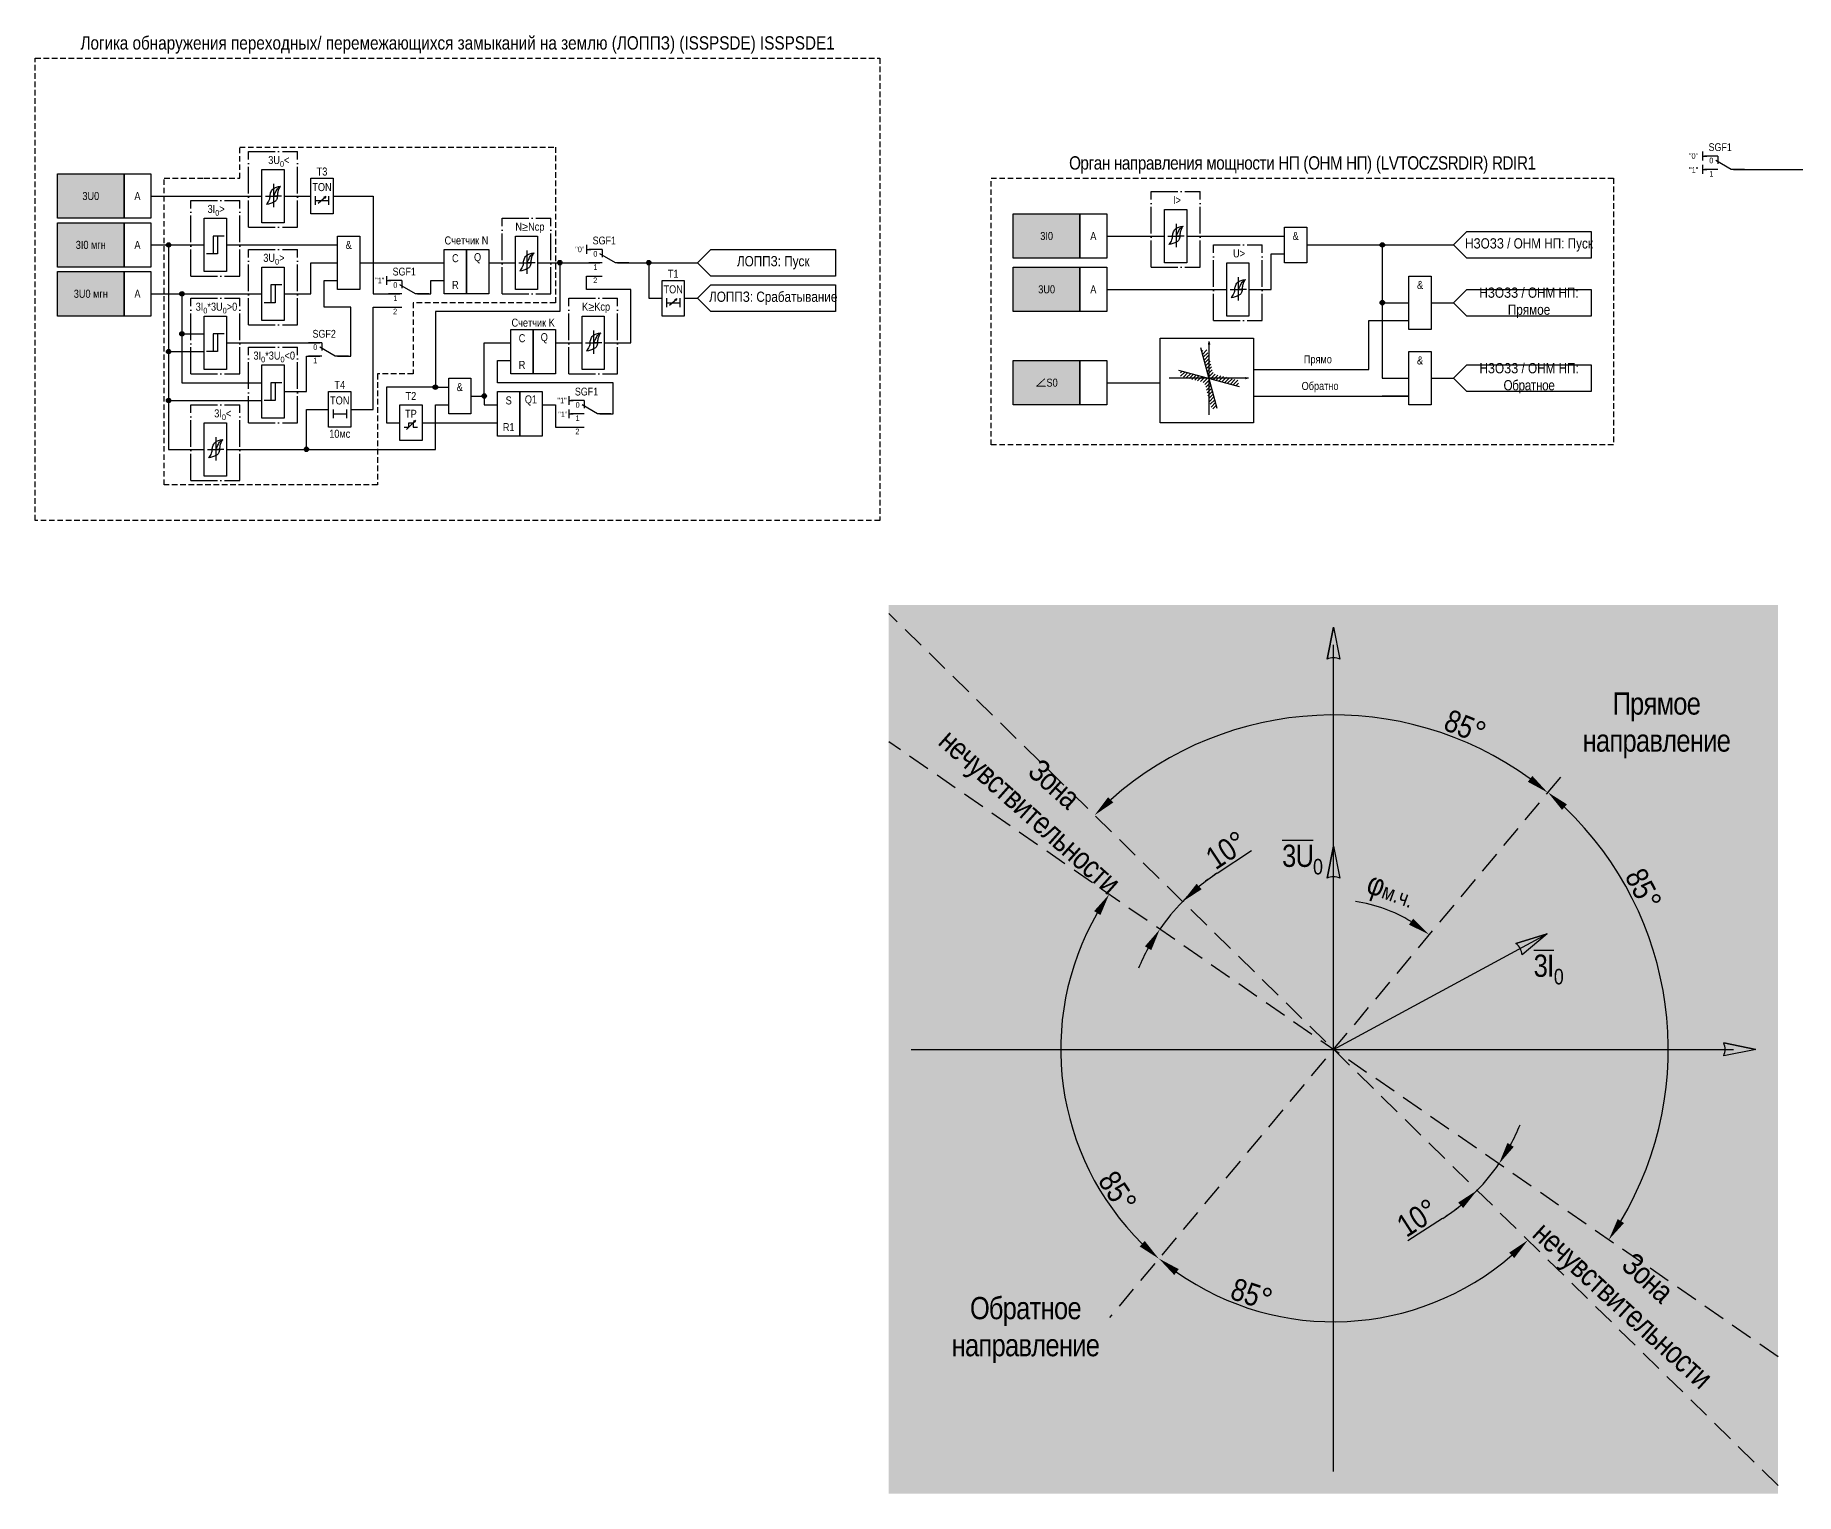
# Model space of a CAD drawing. Header units: millimetres. Extents: x -57 to 1465, y 0 to 506.
# Drawn here: x 801 to 1197, y 160 to 488.2 of the extents above; entities that cross this region are included whole.
import ezdxf
from ezdxf.enums import TextEntityAlignment as Align

# ---------------------------------------------------------------- set-up
doc = ezdxf.new("R2010")
doc.units = ezdxf.units.MM
doc.linetypes.add('ACAD_ISO04W100', pattern=[30, 24, -3, 0, -3])
doc.linetypes.add('штриховая2', pattern=[0.375, 0.25, -0.125])
doc.layers.add('TEXT', color=7, linetype='Continuous', lineweight=25)
doc.layers.add('Основная', color=7, linetype='Continuous')
doc.styles.add('1.8_Gost_RD', font='ARIALN.TTF', dxfattribs={"height": 1.8})
doc.styles.add('2.5_Gost_RD', font='ARIALN.TTF', dxfattribs={"height": 2.5})
doc.styles.add('3.5_Gost_RD', font='ARIALN.TTF', dxfattribs={"height": 3.5})
doc.styles.add('5.0_Gost_RD', font='ARIALN.TTF', dxfattribs={"height": 5})
doc.styles.add('Вывод', font='ARIALN.TTF', dxfattribs={"height": 2.5})
doc.styles.add('Компонент', font='ARIALN.TTF', dxfattribs={"height": 3.5})
doc.dimstyles.new('Gost_RD_1-1000', dxfattribs={"dimtxt": 2.5, "dimasz": 2.5, "dimexe": 1.25, "dimexo": 0, "dimtad": 1, "dimdec": 0, "dimlfac": 1000, "dimtxsty": '2.5_Gost_RD', "dimblk": 'OBLIQUE', "dimcen": 2.5, "dimadec": 0, "dimazin": 0, "dimtfac": 1, "dimtdec": 0, "dimtmove": 0, "dimatfit": 3, "dimfxl": 1, "dimarcsym": 0})

# ---------------------------------------------------------------- blocks, each defined once
blk = doc.blocks.new('*U94')
at = {"layer": 'Основная', "linetype": 'ACAD_ISO04W100', "ltscale": 0.25}
for p, q in [((0, 0), (11, 0)), ((0, -17), (0, 0)), ((11, -17), (11, 0)), ((0, -17), (11, -17))]:
    blk.add_line(p, q, dxfattribs=at)
at = {"layer": 'Основная', "style": 'Компонент'}
blk.add_attdef('ОУ', text='', height=3.5, dxfattribs=at).set_placement((11, 0), align=Align.MIDDLE_CENTER)
blk = doc.blocks.new('Точка')
at = {"ltscale": 100}
h = blk.add_hatch(color=256, dxfattribs=at)
h.dxf.hatch_style = 1
edge = h.paths.add_edge_path()
edge.add_arc((0, 0), 0.5, 0, 360)
blk.add_circle((0, 0), 0.5, dxfattribs=at)
blk = doc.blocks.new('*U81')
at = {"layer": 'Основная', "color": 0}
blk.add_line((0, 0), (7, 4), dxfattribs=at)
at = {"layer": 'Основная', "ltscale": 0.35}
blk.add_line((6, 6), (6, 2.5), dxfattribs=at)
blk = doc.blocks.new('*U92')
at = {"layer": 'Основная', "color": 0}
for p, q in [((-3, 6), (-9, 6)), ((-3, 0), (-9, 0)), ((9, 0), (3, 0))]:
    blk.add_line(p, q, dxfattribs=at)
at = {"layer": 'Основная', "ltscale": 0.25, "xscale": -1}
blk.add_blockref('*U81', (3, 0), dxfattribs=at)
at = {"layer": 'Основная'}
for tag, height, style, p in [('ОУ', 3.5, 'Компонент', (-2, 10)), ('В1', 2.5, 'Вывод', (-13, 6)), ('В2', 2.5, 'Вывод', (-6, 4)), ('В3', 2.5, 'Вывод', (-6, -2))]:
    blk.add_attdef(tag, text='', height=height, dxfattribs=dict(at, style=style)).set_placement(p, align=Align.MIDDLE_CENTER)
blk = doc.blocks.new('*U83')
at = {"layer": 'Основная', "color": 0}
for p, q in [((-3, 6), (-9, 6)), ((-3, 0), (-9, 0)), ((9, 0), (3, 0))]:
    blk.add_line(p, q, dxfattribs=at)
at = {"layer": 'Основная', "ltscale": 0.25, "xscale": -1}
blk.add_blockref('*U81', (3, 0), dxfattribs=at)
at = {"layer": 'Основная'}
for tag, height, style, p in [('ОУ', 3.5, 'Компонент', (-2, 10)), ('В1', 2.5, 'Вывод', (-14, 6)), ('В2', 2.5, 'Вывод', (-6, 4)), ('В3', 2.5, 'Вывод', (-6, -2))]:
    blk.add_attdef(tag, text='', height=height, dxfattribs=dict(at, style=style)).set_placement(p, align=Align.MIDDLE_CENTER)
blk = doc.blocks.new('*D104')
at = {"color": 0, "lineweight": -2, "ltscale": 100, "transparency": 16777216}
blk.add_arc((1093, 260), 75.24, 53.9767, 131.7416, dxfattribs=at)
at = {"color": 0, "ltscale": 100, "transparency": 16777216}
for points in [[(1137.76, 321.51), (1136.74, 320.2), (1141.19, 317.78)], [(1043.48, 315.54), (1042.33, 316.75), (1039.29, 312.69)]]:
    blk.add_solid(points, dxfattribs=at)
at = {"layer": 'Defpoints', "color": 0, "ltscale": 100, "transparency": 16777216}
for p in [(993, 358.1), (1070.89, 331.92), (1144.07, 321.23), (1042.66, 199.65), (1193, 161.9)]:
    blk.add_point(p, dxfattribs=at)
at = {"color": 0, "ltscale": 100, "transparency": 16777216, "insert": (1122.65, 332.6), "char_height": 5, "attachment_point": 5, "rotation": 337.7838, "style": '5.0_Gost_RD'}
blk.add_mtext('85°', dxfattribs=at)
blk = doc.blocks.new('*D105')
at = {"color": 0, "lineweight": -2, "ltscale": 100, "transparency": 16777216}
blk.add_arc((1093, 260), 75.31, 329.1335, 46.3642, dxfattribs=at)
at = {"color": 0, "ltscale": 100, "transparency": 16777216}
for points in [[(1144.42, 313.89), (1145.53, 315.13), (1141.24, 317.84)], [(1158.35, 220.91), (1156.95, 221.81), (1154.94, 217.16)]]:
    blk.add_solid(points, dxfattribs=at)
at = {"layer": 'Defpoints', "color": 0, "ltscale": 100, "transparency": 16777216}
for p in [(993, 329.17), (1144.07, 321.23), (1167.85, 251.62), (1042.66, 199.65), (1193, 190.83)]:
    blk.add_point(p, dxfattribs=at)
at = {"color": 0, "ltscale": 100, "transparency": 16777216, "insert": (1162.73, 296.04), "char_height": 5, "attachment_point": 5, "rotation": 297.3291, "style": '5.0_Gost_RD'}
blk.add_mtext('85°', dxfattribs=at)
blk = doc.blocks.new('*D106')
at = {"color": 0, "lineweight": -2, "ltscale": 100, "transparency": 16777216}
blk.add_line((1117.57, 221.97), (1109.73, 216.9), dxfattribs=at)
for start, end in [(331.6594, 337.9898), (315.5498, 325.329), (302.8695, 315.5498), (302.889, 309.2194)]:
    blk.add_arc((1093, 260), 45.28, start, end, dxfattribs=at)
at = {"color": 0, "ltscale": 100, "transparency": 16777216}
for points in [[(1133.56, 238.07), (1132.14, 238.94), (1130.24, 234.24)], [(1121.07, 225.54), (1122.19, 224.31), (1125.32, 228.29)]]:
    blk.add_solid(points, dxfattribs=at)
at = {"layer": 'Defpoints', "color": 0, "ltscale": 100, "transparency": 16777216}
for p in [(993, 358.1), (993, 329.17), (1128.71, 232.17), (1193, 190.83), (1193, 161.9)]:
    blk.add_point(p, dxfattribs=at)
at = {"color": 0, "ltscale": 100, "transparency": 16777216, "insert": (1111.93, 222.11), "char_height": 5, "attachment_point": 5, "rotation": 32.8695, "style": '5.0_Gost_RD'}
blk.add_mtext('10°', dxfattribs=at)
blk = doc.blocks.new('*D107')
at = {"color": 0, "lineweight": -2, "ltscale": 100, "transparency": 16777216}
blk.add_line((1066.82, 299.62), (1074.61, 304.76), dxfattribs=at)
for start, end in [(123.4617, 135.5498), (123.4785, 129.5141), (135.5498, 145.329), (151.3646, 157.4003)]:
    blk.add_arc((1093, 260), 47.49, start, end, dxfattribs=at)
at = {"color": 0, "ltscale": 100, "transparency": 16777216}
for points in [[(1063.35, 296.02), (1062.22, 297.25), (1059.1, 293.25)], [(1050.61, 283.19), (1052.03, 282.32), (1053.95, 287.01)]]:
    blk.add_solid(points, dxfattribs=at)
at = {"layer": 'Defpoints', "color": 0, "ltscale": 100, "transparency": 16777216}
for p in [(993, 358.1), (993, 329.17), (1055.54, 289.19), (1193, 190.83), (1193, 161.9)]:
    blk.add_point(p, dxfattribs=at)
at = {"color": 0, "ltscale": 100, "transparency": 16777216, "insert": (1068.96, 304.84), "char_height": 5, "attachment_point": 5, "rotation": 33.4617, "style": '5.0_Gost_RD'}
blk.add_mtext('10°', dxfattribs=at)
blk = doc.blocks.new('*D108')
at = {"color": 0, "lineweight": -2, "ltscale": 100, "transparency": 16777216}
blk.add_arc((1093, 260), 61.33, 150.0013, 225.4963, dxfattribs=at)
at = {"color": 0, "ltscale": 100, "transparency": 16777216}
for points in [[(1039.18, 291.11), (1040.59, 290.22), (1042.56, 294.89)], [(1050.57, 216.88), (1049.45, 215.64), (1053.72, 212.9)]]:
    blk.add_solid(points, dxfattribs=at)
at = {"layer": 'Defpoints', "color": 0, "ltscale": 100, "transparency": 16777216}
for p in [(993, 329.17), (1144.07, 321.23), (1032.05, 266.83), (1042.66, 199.65), (1193, 190.83)]:
    blk.add_point(p, dxfattribs=at)
at = {"color": 0, "ltscale": 100, "transparency": 16777216, "insert": (1044.46, 227.97), "char_height": 5, "attachment_point": 5, "rotation": 303.4223, "style": '5.0_Gost_RD'}
blk.add_mtext('85°', dxfattribs=at)
blk = doc.blocks.new('*D109')
at = {"color": 0, "lineweight": -2, "ltscale": 100, "transparency": 16777216}
blk.add_arc((1093, 260), 61.29, 234.8439, 310.8745, dxfattribs=at)
at = {"color": 0, "ltscale": 100, "transparency": 16777216}
for points in [[(1132.54, 214.26), (1133.68, 213.05), (1136.75, 217.08)], [(1057.2, 209.23), (1058.21, 210.55), (1053.74, 212.93)]]:
    blk.add_solid(points, dxfattribs=at)
at = {"layer": 'Defpoints', "color": 0, "ltscale": 100, "transparency": 16777216}
for p in [(993, 358.1), (1144.07, 321.23), (1042.66, 199.65), (1111.01, 201.41), (1193, 161.9)]:
    blk.add_point(p, dxfattribs=at)
at = {"color": 0, "ltscale": 100, "transparency": 16777216, "insert": (1074.62, 204.87), "char_height": 5, "attachment_point": 5, "rotation": 341.5612, "style": '5.0_Gost_RD'}
blk.add_mtext('85°', dxfattribs=at)
blk = doc.blocks.new('*D110')
at = {"color": 0, "lineweight": -2, "ltscale": 100, "transparency": 16777216}
blk.add_arc((1093, 260), 33.64, 58.6932, 81.4754, dxfattribs=at)
at = {"color": 0, "ltscale": 100, "transparency": 16777216}
for points in [[(1097.92, 292.43), (1098.05, 294.1), (1093, 293.64)], [(1110.96, 289.42), (1109.99, 288.06), (1114.55, 285.83)]]:
    blk.add_solid(points, dxfattribs=at)
at = {"layer": 'Defpoints', "color": 0, "ltscale": 100, "transparency": 16777216}
for p in [(1144.07, 321.23), (1093, 305.71), (1108.04, 290.09), (1093, 260), (1042.66, 199.65)]:
    blk.add_point(p, dxfattribs=at)
at = {"color": 0, "ltscale": 100, "transparency": 16777216, "insert": (1105.76, 295.22), "char_height": 5, "attachment_point": 5, "rotation": 340.0843, "style": '5.0_Gost_RD'}
blk.add_mtext('φ{\\H0.7x;\\S^ м.ч.;}', dxfattribs=at)

msp = doc.modelspace()

# ---------------------------------------------------------------- hatches: boundary and pattern name
at = {"ltscale": 100, "true_color": 0xef8637}
h = msp.add_hatch(color=30, dxfattribs=at)
h.dxf.hatch_style = 1
h.paths.add_polyline_path([(806, 457), (821, 457), (821, 447), (806, 447)])
h = msp.add_hatch(color=30, dxfattribs=at)
h.dxf.hatch_style = 1
h.paths.add_polyline_path([(1021, 448), (1036, 448), (1036, 438), (1021, 438)])
h = msp.add_hatch(color=30, dxfattribs=at)
h.dxf.hatch_style = 1
h.paths.add_polyline_path([(806, 446), (821, 446), (821, 436), (806, 436)])
h = msp.add_hatch(color=30, dxfattribs=at)
h.dxf.hatch_style = 1
h.paths.add_polyline_path([(1021, 436), (1036, 436), (1036, 426), (1021, 426)])
h = msp.add_hatch(color=30, dxfattribs=at)
h.dxf.hatch_style = 1
h.paths.add_polyline_path([(806, 435), (821, 435), (821, 425), (806, 425)])
at = {"ltscale": 100}
h = msp.add_hatch(dxfattribs=at)
h.set_pattern_fill('ANSI31', color=256, scale=0.18)
h.set_pattern_definition([(45, (-69, 227), (-0.40411153, 0.40411153), [])])
edge = h.paths.add_edge_path()
edge.add_line((1071.7049, 410.4714), (1066, 412))
edge.add_line((1066, 412), (1064.5637, 417.3604))
edge.add_arc((1065.0699, 410.7392), 6.6405, 94.371739, 105)
edge.add_line((1063.3512, 417.1534), (1065, 411))
edge.add_line((1065, 411), (1071.5406, 409.2474))
edge.add_arc((1065.0699, 410.7392), 6.6405, 347.017688, 357.688134)
edge = h.paths.add_edge_path()
edge.add_line((1058.471, 411.4815), (1064, 410))
edge.add_line((1064, 410), (1065.5761, 404.1181))
edge.add_arc((1065.0699, 410.7392), 6.6405, 274.371739, 285)
edge.add_line((1066.7886, 404.325), (1065, 411))
edge.add_line((1065, 411), (1058.7201, 412.6827))
edge.add_arc((1065.0699, 410.7392), 6.6405, 162.982312, 173.582199)
h = msp.add_hatch(color=256, dxfattribs=at)
h.dxf.hatch_style = 1
h.paths.add_polyline_path([(1065, 419.2509), (1064.8811, 418.5589, -0.30517304), (1065.0027, 418.6415)])
h.paths.add_polyline_path([(1065, 419.2509), (1065.0027, 418.6415, -0.30517304), (1065.1249, 418.56)])
at = {"ltscale": 100, "true_color": 0xef8637}
h = msp.add_hatch(color=30, dxfattribs=at)
h.dxf.hatch_style = 1
h.paths.add_polyline_path([(1021, 415), (1036, 415), (1036, 405), (1021, 405)])
at = {"ltscale": 100}
h = msp.add_hatch(color=256, dxfattribs=at)
h.dxf.hatch_style = 1
h.paths.add_polyline_path([(1073.9352, 411), (1073.2433, 411.1194, -0.30517304), (1073.3258, 410.9978)])
h.paths.add_polyline_path([(1073.9352, 411), (1073.3258, 410.9978, -0.30517304), (1073.2442, 410.8756)])
at = {"ltscale": 100, "true_color": 0xef8637, "transparency": 33554508}
h = msp.add_hatch(color=30, dxfattribs=at)
h.dxf.hatch_style = 1
h.paths.add_polyline_path([(1193, 360), (993, 360), (993, 358.0992), (1093, 260), (1193, 190.8316)])
at = {"ltscale": 100, "true_color": 0x908f8f, "transparency": 33554508}
h = msp.add_hatch(color=252, dxfattribs=at)
h.dxf.hatch_style = 1
h.paths.add_polyline_path([(993, 358.0992), (993, 329.1684), (1093, 260)])
h.paths.add_polyline_path([(1093, 260), (1193, 161.9008), (1193, 190.8316)])
at = {"ltscale": 100, "transparency": 33554687}
h = msp.add_hatch(color=256, dxfattribs=at)
h.dxf.hatch_style = 1
h.paths.add_polyline_path([(1093, 355), (1091.5578, 347.7889, -0.21922359), (1094.4422, 347.7889)])
at = {"ltscale": 100, "true_color": 0x15498c, "transparency": 33554508}
h = msp.add_hatch(color=154, dxfattribs=at)
h.dxf.hatch_style = 1
h.paths.add_polyline_path([(1093, 260), (993, 329.1684), (993, 160), (1193, 160), (1193, 161.9008)])
at = {"ltscale": 100, "transparency": 33554687}
h = msp.add_hatch(color=256, dxfattribs=at)
h.dxf.hatch_style = 1
h.paths.add_polyline_path([(1093, 305.705), (1091.5578, 298.4939, -0.21922359), (1094.4422, 298.4939)])
h = msp.add_hatch(color=256, dxfattribs=at)
h.dxf.hatch_style = 1
h.paths.add_polyline_path([(1141.0834, 285.9692), (1134.0564, 283.8011, -0.21922359), (1135.4308, 281.2652)])
h = msp.add_hatch(color=256, dxfattribs=at)
h.dxf.hatch_style = 1
h.paths.add_polyline_path([(1188, 260), (1180.7889, 261.4422, -0.21922359), (1180.7889, 258.5578)])

# ---------------------------------------------------------------- linework, layer by layer
at = {"color": 6, "ltscale": 100}
for p, q in [((1176, 462), (1176, 460)), ((1176, 461), (1177, 461)), ((1176, 459), (1176, 457)), ((1176, 458), (1177, 458))]:
    msp.add_line(p, q, dxfattribs=at)
at = {"ltscale": 100}
for p, q in [((852.7865, 452.0009), (854.6014, 452.0009)), ((853.8108, 452), (855.491, 452)), ((856.4163, 452.0028), (854.6014, 452.0009)), ((864.6716, 450.4146), (866.3426, 451.9005)), ((866.3426, 451.9005), (865.8206, 451.6777)), ((866.3426, 451.9005), (866.0758, 451.4341)), ((925, 441), (925, 439)), ((925, 440), (926, 440)), ((1087, 441), (1115, 441)), ((1104, 441), (1104, 411)), ((1115, 441), (1120, 441)), ((909.7865, 437.0009), (911.6014, 437.0009)), ((910.8108, 437), (912.491, 437)), ((913.4163, 437.0028), (911.6014, 437.0009)), ((880, 434), (880, 432)), ((880, 433), (881, 433)), ((925.5, 434), (928.5, 434)), ((943.6716, 427.4146), (945.3426, 428.9005)), ((945.3426, 428.9005), (944.8206, 428.6777)), ((945.3426, 428.9005), (945.0758, 428.4341)), ((1104, 428), (1110, 428)), ((1115, 428), (1120, 428)), ((880.5, 427), (883.5, 427)), ((924.7865, 419.0009), (926.6014, 419.0009)), ((925.8108, 419), (927.491, 419)), ((928.4163, 419.0028), (926.6014, 419.0009)), ((1066.8301, 404.1699), (1063.1699, 417.8301)), ((1065, 419.2509), (1064.8811, 418.5589)), ((1065, 419.2509), (1065, 402.7491)), ((1065, 419.2509), (1065.1249, 418.56)), ((1058.1699, 412.8301), (1071.8301, 409.1699)), ((1042, 410), (1054, 410)), ((1073.9352, 411), (1056.0648, 411)), ((1073.9352, 411), (1073.2433, 411.1194)), ((1073.9352, 411), (1073.2442, 410.8756)), ((1104, 411), (1110, 411)), ((1115, 411), (1120, 411)), ((921, 407), (921, 405)), ((921, 406), (922, 406)), ((921, 404), (921, 402)), ((884.5, 399.5), (886.5, 401.5)), ((886.5, 401.5), (885.9915, 401.2478)), ((886.5, 401.5), (886.2602, 401.0192)), ((921, 403), (922, 403)), ((921.5, 400), (924.5, 400)), ((1093, 355), (1091.5578, 347.7889)), ((1091.5578, 347.7889), (1093, 355)), ((1093, 355), (1094.4422, 347.7889)), ((1093, 165), (1093, 351)), ((1093, 305.705), (1091.5578, 298.4939)), ((1091.5578, 298.4939), (1093, 305.705)), ((1093, 305.705), (1094.4422, 298.4939)), ((1141.0834, 285.9692), (1134.0564, 283.8011)), ((1134.0564, 283.8011), (1141.0834, 285.9692)), ((1141.0834, 285.9692), (1135.4308, 281.2652)), ((1188, 260), (1180.7889, 261.4422)), ((1180.7889, 261.4422), (1188, 260)), ((998, 260), (1183, 260)), ((1188, 260), (1180.7889, 258.5578))]:
    msp.add_line(p, q, dxfattribs=at)
for p, q in [((854.6, 454.72), (854.6, 449.52)), ((1057.6, 445.72), (1057.6, 440.52)), ((911.6, 439.72), (911.6, 434.52)), ((1071.6, 433.72), (1071.6, 428.52)), ((926.6, 421.72), (926.6, 416.52)), ((841.6, 397.72), (841.6, 392.52))]:
    msp.add_line(p, q)
at = {"color": 7, "ltscale": 100}
for p, q in [((1055.7865, 443.0009), (1057.6014, 443.0009)), ((1056.8108, 443), (1058.491, 443)), ((1059.4163, 443.0028), (1057.6014, 443.0009)), ((1069.7865, 431.0009), (1071.6014, 431.0009)), ((1070.8108, 431), (1072.491, 431)), ((1073.4163, 431.0028), (1071.6014, 431.0009)), ((839.7865, 395.0009), (841.6014, 395.0009)), ((840.8108, 395), (842.491, 395)), ((843.4163, 395.0028), (841.6014, 395.0009))]:
    msp.add_line(p, q, dxfattribs=at)
at = {"linetype": 'штриховая2', "ltscale": 20}
for p, q in [((1193, 161.9008), (993, 358.0992)), ((1193, 190.8316), (993, 329.1684))]:
    msp.add_line(p, q, dxfattribs=at)
at = {"linetype": 'штриховая2', "lineweight": 25, "ltscale": 20}
msp.add_line((1144.072, 321.2303), (1042.6637, 199.6517), dxfattribs=at)
at = {"lineweight": 30, "ltscale": 100}
for q in [(1093, 305.705), (1141.0834, 285.9692)]:
    msp.add_line((1093, 260), q, dxfattribs=at)
at = {"color": 3, "linetype": 'штриховая2', "ltscale": 5}
msp.add_lwpolyline([(801, 483), (991, 483), (991, 379), (801, 379)], close=True, dxfattribs=at)
at = {"color": 251, "linetype": 'штриховая2', "ltscale": 5, "true_color": 0x58595b}
msp.add_lwpolyline([(839, 456), (847, 456), (847, 463), (918, 463), (918, 428), (886, 428), (886, 412), (878, 412), (878, 387), (830, 387), (830, 456), (839, 456)], dxfattribs=at)
at = {"ltscale": 100}
for points in [[(806, 457), (821, 457), (821, 447), (806, 447)], [(821, 457), (827, 457), (827, 447), (821, 447)], [(852, 458), (857, 458), (857, 446), (852, 446)], [(863, 456), (868, 456), (868, 448), (863, 448)], [(1021, 448), (1036, 448), (1036, 438), (1021, 438)], [(1036, 448), (1042, 448), (1042, 438), (1036, 438)], [(1055, 449), (1060, 449), (1060, 437), (1055, 437)], [(806, 446), (821, 446), (821, 436), (806, 436)], [(821, 446), (827, 446), (827, 436), (821, 436)], [(839, 447), (844, 447), (844, 435), (839, 435)], [(1082, 445), (1087, 445), (1087, 437), (1082, 437)], [(869, 443), (874, 443), (874, 431), (869, 431)], [(893, 440), (898, 440), (898, 430), (893, 430)], [(898, 440), (903, 440), (903, 430), (898, 430)], [(909, 443), (914, 443), (914, 431), (909, 431)], [(852, 436), (857, 436), (857, 424), (852, 424)], [(1021, 436), (1036, 436), (1036, 426), (1021, 426)], [(1036, 436), (1042, 436), (1042, 426), (1036, 426)], [(1069, 437), (1074, 437), (1074, 425), (1069, 425)], [(806, 435), (821, 435), (821, 425), (806, 425)], [(821, 435), (827, 435), (827, 425), (821, 425)], [(942, 433), (947, 433), (947, 425), (942, 425)], [(1110, 434), (1115, 434), (1115, 422), (1110, 422)], [(839, 425), (844, 425), (844, 413), (839, 413)], [(924, 425), (929, 425), (929, 413), (924, 413)], [(908, 422), (913, 422), (913, 412), (908, 412)], [(913, 422), (918, 422), (918, 412), (913, 412)], [(1054, 420), (1075, 420), (1075, 401), (1054, 401)], [(1110, 417), (1115, 417), (1115, 405), (1110, 405)], [(852, 414), (857, 414), (857, 402), (852, 402)], [(1021, 415), (1036, 415), (1036, 405), (1021, 405)], [(1036, 415), (1042, 415), (1042, 405), (1036, 405)], [(867, 408), (872, 408), (872, 400), (867, 400)], [(894, 411), (899, 411), (899, 403), (894, 403)], [(905, 408), (910, 408), (910, 398), (905, 398)], [(910, 408), (915, 408), (915, 398), (910, 398)], [(883, 405), (888, 405), (888, 397), (883, 397)], [(839, 401), (844, 401), (844, 389), (839, 389)]]:
    msp.add_lwpolyline(points, close=True, dxfattribs=at)
at = {"color": 7, "linetype": 'штриховая2', "ltscale": 5}
msp.add_lwpolyline([(1016, 456), (1156, 456), (1156, 396), (1016, 396)], close=True, dxfattribs=at)
at = {"color": 6, "ltscale": 100}
msp.add_lwpolyline([(1183, 458), (1201, 458)], dxfattribs=at)
at = {"ltscale": 100}
for points in [[(827, 452), (852, 452)], [(857, 452), (863, 452)], [(864, 452), (864, 450)], [(867, 452), (867, 450)], [(868, 452), (877, 452), (877, 430), (883, 430)], [(864, 451), (867, 451)], [(1120, 441), (1123, 444), (1151, 444), (1151, 438), (1123, 438), (1120, 441)], [(827, 441), (839, 441)], [(827, 441), (831, 441), (831, 417), (839, 417)], [(827, 441), (831, 441), (831, 406), (852, 406)], [(827, 441), (831, 441), (831, 395), (839, 395)], [(843.5, 443), (841, 443), (841, 439), (839.5, 439)], [(843.5, 443), (842, 443), (842, 439), (839.5, 439)], [(844, 441), (869, 441)], [(950, 437), (953, 440), (981, 440), (981, 434), (953, 434), (950, 437)], [(1042, 443), (1055, 443)], [(1060, 443), (1082, 443)], [(857, 430), (863, 430), (863, 437), (869, 437)], [(874, 437), (893, 437)], [(914, 437), (919, 437), (919, 426), (891, 426), (891, 409), (880, 409), (880, 401), (883, 401)], [(914, 437), (919, 437), (919, 426), (891, 426), (891, 409), (894, 409)], [(903, 437), (909, 437)], [(914, 437), (928, 437)], [(932, 437), (936, 437)], [(936, 437), (950, 437)], [(936, 437), (939, 437), (939, 429), (942, 429)], [(1074, 431), (1079, 431), (1079, 439), (1082, 439)], [(856.5, 432), (854, 432), (854, 428), (852.5, 428)], [(856.5, 432), (855, 432), (855, 428), (852.5, 428)], [(869, 416), (872, 416), (872, 427), (866, 427), (866, 433), (869, 433)], [(887, 430), (890, 430), (890, 433), (893, 433)], [(929, 419), (935, 419), (935, 431), (925, 431), (925, 434), (928, 434)], [(950, 429), (953, 432), (981, 432), (981, 426), (953, 426), (950, 429)], [(827, 430), (852, 430)], [(827, 430), (834, 430), (834, 421), (839, 421)], [(827, 430), (834, 430), (834, 410), (852, 410)], [(943, 429), (943, 427)], [(943, 428), (946, 428)], [(946, 429), (946, 427)], [(947, 429), (950, 429)], [(1042, 431), (1069, 431)], [(1120, 428), (1123, 431), (1151, 431), (1151, 425), (1123, 425), (1120, 428)], [(872, 404), (877, 404), (877, 427), (883, 427)], [(1075, 413), (1101, 413), (1101, 424), (1110, 424)], [(843.5, 421), (841, 421), (841, 417), (839.5, 417)], [(843.5, 421), (842, 421), (842, 417), (839.5, 417)], [(844, 419), (865, 419)], [(857, 408), (862, 408), (862, 416), (865, 416)], [(899, 407), (902, 407), (902, 419), (908, 419)], [(918, 419), (924, 419)], [(928, 403), (931, 403), (931, 410), (905, 410), (905, 415), (908, 415)], [(1058.1699, 412.8301), (1071.8301, 409.1699)], [(1120, 411), (1123, 414), (1151, 414), (1151, 408), (1123, 408), (1120, 411)], [(856.5, 410), (854, 410), (854, 406), (852.5, 406)], [(856.5, 410), (855, 410), (855, 406), (852.5, 406)], [(844, 395), (891, 395), (891, 405), (894, 405)], [(844, 395), (862, 395), (862, 404), (867, 404)], [(868, 404), (868, 402)], [(871, 404), (871, 402)], [(899, 407), (902, 407), (902, 405), (905, 405)], [(915, 405), (918, 405), (918, 400), (924, 400)], [(1075, 407), (1110, 407), (1104, 407)], [(868, 403), (871, 403)], [(884, 400), (885, 400), (885, 401), (886, 401), (886, 400), (887, 400)], [(888, 401), (905, 401)]]:
    msp.add_lwpolyline(points, dxfattribs=at)
for centre, radius, start, end in [((1065.0032, 418.5099), 0.1316, 22.366304, 158.132512), ((1073.1942, 410.9973), 0.1316, 292.323869, 68.090076), ((1093, 344.6576), 3.4475, 65.270039, 114.729961), ((1093, 295.3626), 3.4475, 65.270039, 114.729961), ((1131.9906, 281.0411), 3.4475, 3.727033, 53.186955), ((1177.6576, 260), 3.4475, 335.270039, 24.729961)]:
    msp.add_arc(centre, radius, start, end, dxfattribs=at)
for points in [[(853.8, 451.92), (853.6, 451.1319), (853, 450.12)], [(855.4795, 451.92), (855.2473, 451.1319), (854.7586, 450.6696), (853, 450.12)], [(853.8, 451.92), (853.9527, 452.7081), (854.4415, 453.5439), (856.2, 454.257)], [(854.6014, 452.0009), (855, 452.72), (855.4669, 453.5973), (856.2, 454.257)], [(855.4795, 451.92), (855.6, 452.7081), (855.8118, 453.5439), (856.2, 454.257)], [(1056.8, 442.92), (1056.9527, 443.7081), (1057.4415, 444.5439), (1059.2, 445.257)], [(1057.6014, 443.0009), (1058, 443.72), (1058.4669, 444.5973), (1059.2, 445.257)], [(1058.4795, 442.92), (1058.6, 443.7081), (1058.8118, 444.5439), (1059.2, 445.257)], [(1056.8, 442.92), (1056.6, 442.1319), (1056, 441.12)], [(1058.4795, 442.92), (1058.2473, 442.1319), (1057.7586, 441.6696), (1056, 441.12)], [(910.8, 436.92), (910.6, 436.1319), (910, 435.12)], [(912.4795, 436.92), (912.2473, 436.1319), (911.7586, 435.6696), (910, 435.12)], [(910.8, 436.92), (910.9527, 437.7081), (911.4415, 438.5439), (913.2, 439.257)], [(911.6014, 437.0009), (912, 437.72), (912.4669, 438.5973), (913.2, 439.257)], [(912.4795, 436.92), (912.6, 437.7081), (912.8118, 438.5439), (913.2, 439.257)], [(1070.8, 430.92), (1070.9527, 431.7081), (1071.4415, 432.5439), (1073.2, 433.257)], [(1071.6014, 431.0009), (1072, 431.72), (1072.4669, 432.5973), (1073.2, 433.257)], [(1072.4795, 430.92), (1072.6, 431.7081), (1072.8118, 432.5439), (1073.2, 433.257)], [(1070.8, 430.92), (1070.6, 430.1319), (1070, 429.12)], [(1072.4795, 430.92), (1072.2473, 430.1319), (1071.7586, 429.6696), (1070, 429.12)], [(925.8, 418.92), (925.9527, 419.7081), (926.4415, 420.5439), (928.2, 421.257)], [(926.6014, 419.0009), (927, 419.72), (927.4669, 420.5973), (928.2, 421.257)], [(927.4795, 418.92), (927.6, 419.7081), (927.8118, 420.5439), (928.2, 421.257)], [(925.8, 418.92), (925.6, 418.1319), (925, 417.12)], [(927.4795, 418.92), (927.2473, 418.1319), (926.7586, 417.6696), (925, 417.12)], [(840.8, 394.92), (840.9527, 395.7081), (841.4415, 396.5439), (843.2, 397.257)], [(841.6014, 395.0009), (842, 395.72), (842.4669, 396.5973), (843.2, 397.257)], [(842.4795, 394.92), (842.6, 395.7081), (842.8118, 396.5439), (843.2, 397.257)], [(840.8, 394.92), (840.6, 394.1319), (840, 393.12)], [(842.4795, 394.92), (842.2473, 394.1319), (841.7586, 393.6696), (840, 393.12)]]:
    msp.add_spline(points, degree=3)

# ---------------------------------------------------------------- block references
at = {"color": 6, "ltscale": 100}
for p in [(831, 441), (834, 430), (834, 421), (831, 417), (831, 406)]:
    msp.add_blockref('Точка', p, dxfattribs=at)
at = {"ltscale": 100}
for p in [(1104, 441), (919, 437), (939, 437), (1104, 428), (891, 409), (902, 407), (862, 395)]:
    msp.add_blockref('Точка', p, dxfattribs=at)
at = {"layer": 'Основная', "color": 6, "ltscale": 0.25, "xscale": 0.5, "yscale": 0.5, "zscale": 0.5}
msp.add_blockref('*U83', (1181, 458), dxfattribs=at).add_auto_attribs({'ОУ': 'SGF1', 'В1': '"0"', 'В2': '0', 'В3': '1'})
at = {"layer": 'Основная', "ltscale": 0.25}
for p in [(849, 462), (1052, 453), (836, 451), (906, 447), (849, 440), (1066, 441), (836, 429), (921, 429), (849, 418), (836, 405)]:
    msp.add_blockref('*U94', p, dxfattribs=at)
at = {"layer": 'Основная', "ltscale": 0.25, "xscale": 0.5, "yscale": 0.5, "zscale": 0.5}
for p, values in [((930, 437), {'ОУ': 'SGF1', 'В1': '"0"', 'В2': '0', 'В3': '1'}), ((885, 430), {'ОУ': 'SGF1', 'В1': '"1"', 'В2': '0', 'В3': '1'}), ((926, 403), {'ОУ': 'SGF1', 'В1': '"1"', 'В2': '0', 'В3': '1'})]:
    msp.add_blockref('*U92', p, dxfattribs=at).add_auto_attribs(values)
at = {"layer": 'Основная', "ltscale": 0.25}
ref = msp.add_blockref('*U92', (867, 416), dxfattribs=dict(at, xscale=0.5, yscale=0.5, zscale=0.5))
ref.add_attrib('ОУ', 'SGF2', dxfattribs={"height": 1.75, "style": 'Компонент'}).set_placement((866, 421), align=Align.MIDDLE_CENTER)
ref.add_attrib('В2', '0', dxfattribs={"height": 1.25, "style": 'Вывод'}).set_placement((864, 418), align=Align.MIDDLE_CENTER)
ref.add_attrib('В3', '1', dxfattribs={"height": 1.25, "style": 'Вывод'}).set_placement((864, 415), align=Align.MIDDLE_CENTER)

# ---------------------------------------------------------------- texts
at = {"color": 30, "ltscale": 100, "char_height": 3, "attachment_point": 5, "style": '3.5_Gost_RD'}
for s, insert, width in [('Логика обнаружения переходных/ перемежающихся замыканий на землю (ЛОППЗ) (ISSPSDE){\\C6; ISSPSDE1}', (896, 486), 190), ('\\pt147;{\\T0.95;Орган направления мощности НП (ОНМ НП) (LVTOCZSRDIR) \\C6;RDIR1}', (1086, 459), 140)]:
    msp.add_mtext(s, dxfattribs=dict(at, insert=insert, width=width))
at = {"ltscale": 100}
for s, width, insert, char_height, attachment_point, style in [('\\A1;\\pi1.4162;3U{\\H0.7x;\\S^ 0;}<', 8, (852, 461), 1.8, 1, '1.8_Gost_RD'), ('\\A1;N{\\A0;\\C256;≥Nср}', 8, (909, 446), 1.8, 1, '1.8_Gost_RD'), ('\\A1;\\pi3.30716;3U{\\H0.7x;\\S^ 0;}>', 11, (849, 439), 1.8, 1, '1.8_Gost_RD'), ('2', 2, (927.4093, 433.6607), 1.25, 3, '3.5_Gost_RD'), ('\\A1;K{\\A0;\\C256;≥Kср}', 8, (924, 428), 1.8, 1, '1.8_Gost_RD'), ('2', 2, (882.4093, 426.6607), 1.25, 3, '3.5_Gost_RD'), ('\\A1;\\pi1.09282;3I{\\H0.7x;\\S^ 0;}*3U{\\H0.7x;\\S^ 0;}<0', 11, (849, 417), 1.8, 1, '1.8_Gost_RD'), ('"1"', 2, (918.6405, 403.4962), 1.25, 1, '3.5_Gost_RD'), ('2', 2, (923.4093, 399.6607), 1.25, 3, '3.5_Gost_RD')]:
    msp.add_mtext_dynamic_manual_height_columns(s, width=width, gutter_width=17.5, heights=[0], dxfattribs=dict(at, insert=insert, char_height=char_height, attachment_point=attachment_point, style=style))
at = {"ltscale": 100, "char_height": 1.8, "attachment_point": 5}
for s, insert, width, style in [('T3', (865.5, 457.5), 5, '2.5_Gost_RD'), ('3U0', (813.5, 452), 15, '1.8_Gost_RD'), ('А', (824, 452), 6, '1.8_Gost_RD'), ('TON', (865.5, 454), 5, '2.5_Gost_RD'), ('3I0', (1028.5, 443), 15, '1.8_Gost_RD'), ('А', (1039, 443), 6, '1.8_Gost_RD'), ('&', (1084.5, 443), 5, '2.5_Gost_RD'), ('3I0 мгн', (813.5, 441), 15, '1.8_Gost_RD'), ('А', (824, 441), 6, '1.8_Gost_RD'), ('&', (871.5, 441), 5, '2.5_Gost_RD'), ('C', (895.5, 438), 5, '2.5_Gost_RD'), ('Q', (900.5, 438), 5, '2.5_Gost_RD'), ('R', (895.5, 432), 5, '2.5_Gost_RD'), ('TON', (944.5, 431), 5, '2.5_Gost_RD'), ('T1', (944.5, 434.5), 5, '2.5_Gost_RD'), ('3U0', (1028.5, 431), 15, '1.8_Gost_RD'), ('А', (1039, 431), 6, '1.8_Gost_RD'), ('&', (1112.5, 432), 5, '2.5_Gost_RD'), ('3U0 мгн', (813.5, 430), 15, '1.8_Gost_RD'), ('А', (824, 430), 6, '1.8_Gost_RD'), ('C', (910.5, 420), 5, '2.5_Gost_RD'), ('Q', (915.5, 420), 5, '2.5_Gost_RD'), ('Прямо', (1089.5, 415), 18, '2.5_Gost_RD'), ('&', (1112.5, 415), 5, '2.5_Gost_RD'), ('R', (910.5, 414), 5, '2.5_Gost_RD'), ('T4', (869.5, 409.5), 5, '2.5_Gost_RD'), ('T2', (885.5, 407), 5, '2.5_Gost_RD'), ('&', (896.5, 409), 5, '2.5_Gost_RD'), ('{\\fISOCPEUR|b0|i0|c0|p34;∠}S0', (1028.5, 410), 15, '1.8_Gost_RD'), ('Обратно', (1090, 409), 18, '2.5_Gost_RD'), ('TON', (869.5, 406), 5, '2.5_Gost_RD'), ('S', (907.5, 406), 5, '2.5_Gost_RD'), ('Q1', (912.5, 406), 5, '2.5_Gost_RD'), ('TP', (885.5, 403), 5, '2.5_Gost_RD'), ('R1', (907.5, 400), 5, '2.5_Gost_RD'), ('10мс', (869.5, 398.5), 5, '2.5_Gost_RD')]:
    msp.add_mtext(s, dxfattribs=dict(at, insert=insert, width=width, style=style))
at = {"color": 6, "ltscale": 100, "insert": (1173, 458.4962), "char_height": 1.25, "attachment_point": 1, "style": '3.5_Gost_RD'}
msp.add_mtext_dynamic_manual_height_columns('"1"', width=2, gutter_width=17.5, heights=[0], dxfattribs=at)
at = {"color": 7, "ltscale": 100, "char_height": 1.8, "attachment_point": 1, "style": '1.8_Gost_RD'}
for s, width, insert in [('\\A1;\\pi2.35368; I>', 11, (1054, 452)), ('\\A1;\\pi3.76452;3I{\\H0.7x;\\S^ 0;}>', 11, (836, 450)), ('\\A1;\\pi1.4162;U>', 12.594396, (1069, 440)), ('\\A1;\\pi1.09282;3I{\\H0.7x;\\S^ 0;}*3U{\\H0.7x;\\S^ 0;}>0', 11, (836, 428)), ('\\A1;\\pi2.26452;3I{\\H0.7x;\\S^ 0;}<', 8, (839, 404))]:
    msp.add_mtext_dynamic_manual_height_columns(s, width=width, gutter_width=17.5, heights=[0], dxfattribs=dict(at, insert=insert))
at = {"layer": 'TEXT', "ltscale": 100, "attachment_point": 5, "style": '2.5_Gost_RD'}
for s, insert, char_height, width in [('Счетчик N', (898, 442), 1.8, 10), ('ЛОППЗ: Пуск', (967, 437), 2.3, 28), ('ЛОППЗ: Срабатывание', (967, 429), 2.3, 28), ('Счетчик K', (913, 423.5), 1.8, 10)]:
    msp.add_mtext(s, dxfattribs=dict(at, insert=insert, char_height=char_height, width=width))
at = {"layer": 'TEXT', "color": 0, "ltscale": 100, "width": 28, "attachment_point": 5}
for s, insert, char_height, style in [('{\\C256;НЗОЗЗ / ОНМ НП: Пуск }', (1137, 441), 2.3, '2.5_Gost_RD'), ('{\\C256;НЗОЗЗ / ОНМ НП: Прямое}', (1137, 428), 2.3, '2.5_Gost_RD'), ('{\\C256;НЗОЗЗ / ОНМ НП\\T0.95;: Обратное}', (1137, 411), 2.3, '2.5_Gost_RD'), ('{\\T0.95;\\C256;Прямое направление}', (1165.6453, 332.8981), 5, '5.0_Gost_RD'), ('\\A1;{\\T0.95;\\O\\C256;3U\\H0.7x;\\o\\S^ 0;}', (1086, 302.705), 5, '5.0_Gost_RD'), ('\\A1;{\\T0.95;\\O\\C256;3I\\H0.7x;\\o\\S^ 0;}', (1141.3706, 277.9699), 5, '5.0_Gost_RD'), ('{\\T0.95;\\C256;Обратное направление}', (1023.7266, 196.8614), 5, '5.0_Gost_RD')]:
    msp.add_mtext(s, dxfattribs=dict(at, insert=insert, char_height=char_height, style=style))
at = {"layer": 'TEXT', "color": 0, "ltscale": 100, "char_height": 5, "width": 28, "attachment_point": 5, "style": '5.0_Gost_RD'}
for insert, rotation in [((1026.9568, 316.1024), 318.369964), ((1160.3978, 205.0379), 317.585402)]:
    msp.add_mtext('{\\T0.95;\\C256;Зона нечувствительности}', dxfattribs=dict(at, insert=insert, rotation=rotation))

# ---------------------------------------------------------------- dimensions: what is measured, and where the dimension line sits
at = {"ltscale": 100}
for base, line1, line2, picture, middle in [((1070.8891, 331.9202), ((1193, 161.9008), (993, 358.0992)), ((1144.072, 321.2303), (1042.6637, 199.6517)), '*D104', (1121.4493, 329.6566)), ((1111.0116, 201.4138), ((1193, 161.9008), (993, 358.0992)), ((1144.072, 321.2303), (1042.6637, 199.6517)), '*D109', (1073.6138, 201.8542)), ((1167.8469, 251.6163), ((1193, 190.8316), (993, 329.1684)), ((1144.072, 321.2303), (1042.6637, 199.6517)), '*D105', (1159.9086, 294.5772)), ((1032.0501, 266.8271), ((1144.072, 321.2303), (1042.6637, 199.6517)), ((1193, 190.8316), (993, 329.1684)), '*D108', (1041.8111, 226.2185))]:
    dim = msp.add_angular_dim_2l(base=base, line1=line1, line2=line2, dimstyle='Gost_RD_1-1000', override={"dimscale": 0, "dimtxt": 5, "dimasz": 5, "dimtxsty": '5.0_Gost_RD', "dimsah": 1}, dxfattribs=at)
    dim.commit()
    dim.dimension.update_dxf_attribs({"geometry": picture, "text_midpoint": middle, "dimtype": 162})
for base, line1, line2, picture, middle in [((1128.7128, 232.1675), ((1193, 161.9008), (993, 358.0992)), ((1193, 190.8316), (993, 329.1684)), '*D106', (1111.9277, 222.1065)), ((1055.5447, 289.1904), ((1193, 190.8316), (993, 329.1684)), ((1193, 161.9008), (993, 358.0992)), '*D107', (1068.9592, 304.8411))]:
    dim = msp.add_angular_dim_2l(base=base, line1=line1, line2=line2, dimstyle='Gost_RD_1-1000', override={"dimscale": 0, "dimtxt": 5, "dimasz": 5, "dimtxsty": '5.0_Gost_RD', "dimsah": 1}, dxfattribs=at)
    dim.commit()
    dim.dimension.update_dxf_attribs({"geometry": picture, "text_midpoint": middle})
dim = msp.add_angular_dim_2l(base=(1108.0373, 290.0888), line1=((1144.072, 321.2303), (1042.6637, 199.6517)), line2=((1093, 260), (1093, 305.705)), text='φ{\\H0.7x;\\S^ м.ч.;}', dimstyle='Gost_RD_1-1000', override={"dimscale": 0, "dimtxt": 5, "dimasz": 5, "dimtxsty": '5.0_Gost_RD', "dimsah": 1}, dxfattribs=at)
dim.commit()
dim.dimension.update_dxf_attribs({"geometry": '*D110', "text_midpoint": (1105.759, 295.2161)})

doc.saveas('drawing.dxf')
